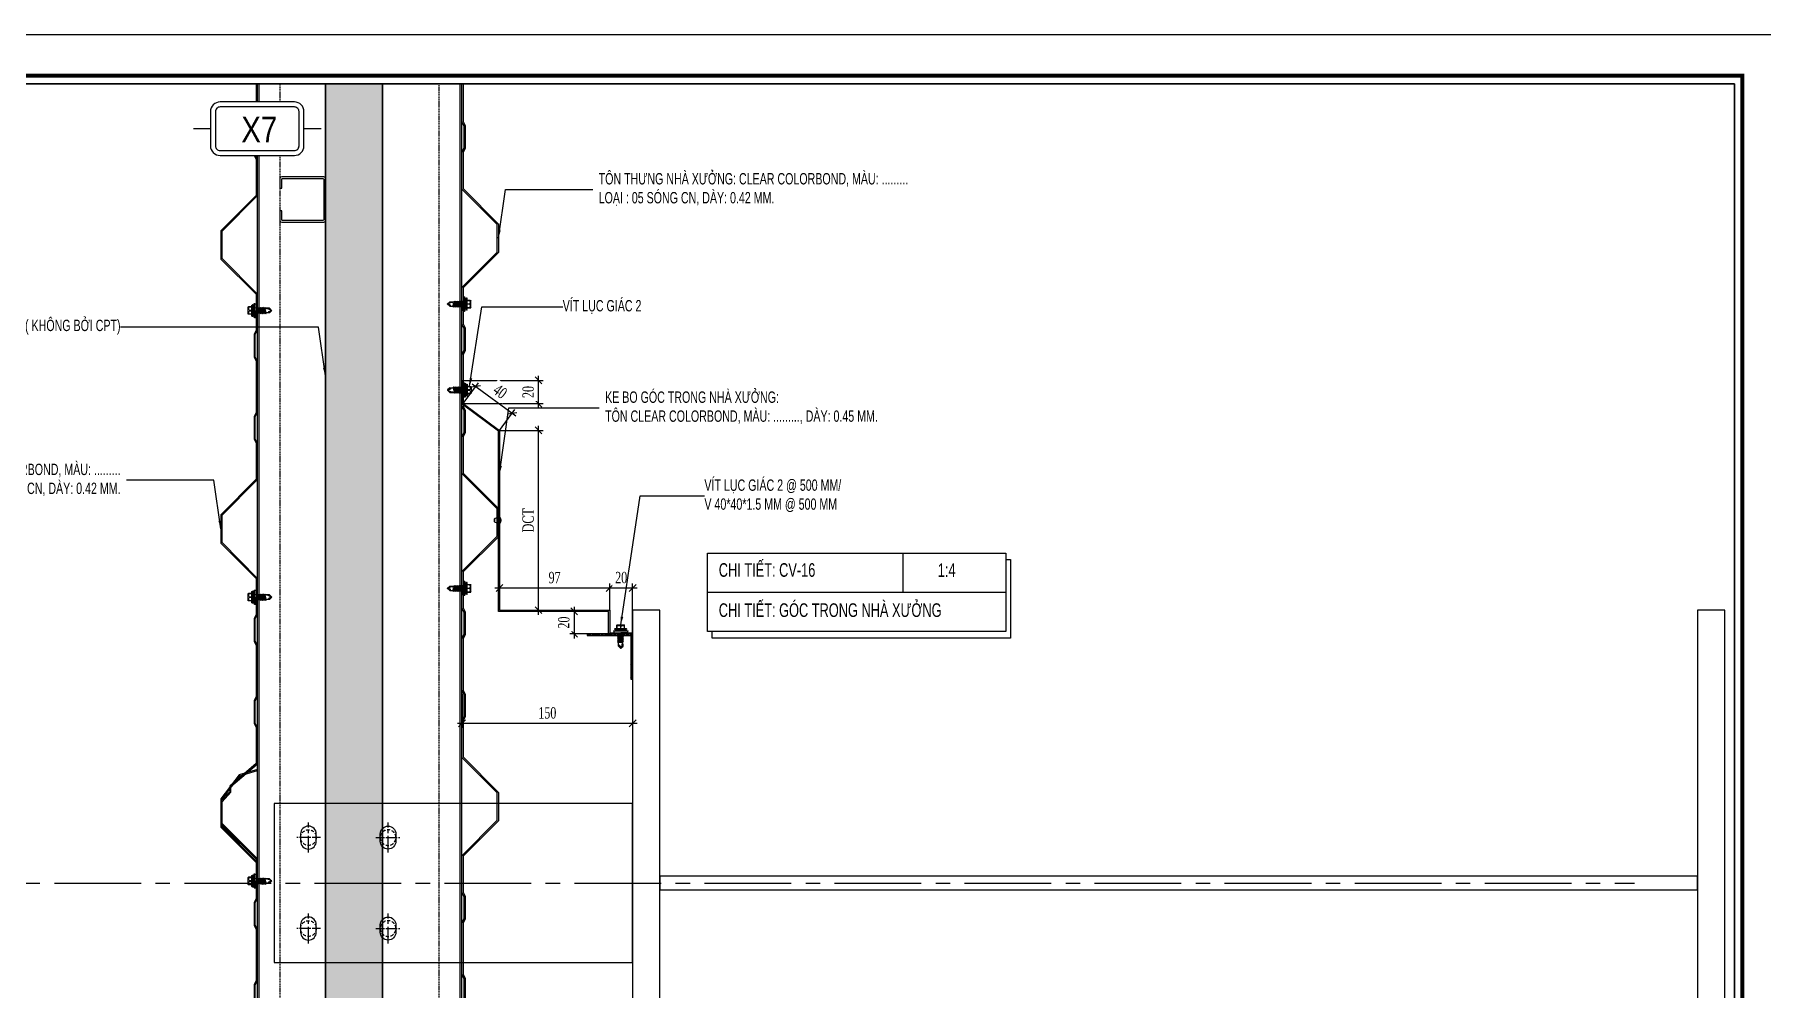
# Model space of a CAD drawing. Header units: inches. Extents: x 315041 to 662841, y -45540 to -35018.
# Drawn here: x 334569.6 to 334949.3, y -37957.8 to -37747.8 of the extents above; entities that cross this region are included whole.
import ezdxf
from ezdxf.enums import TextEntityAlignment as Align

# ---------------------------------------------------------------- set-up
doc = ezdxf.new("R2010")
doc.units = ezdxf.units.IN
doc.header["$MEASUREMENT"] = 0
doc.linetypes.add('CENTER2', pattern=[28.575, 19.05, -3.175, 3.175, -3.175])
doc.linetypes.add('HIDDEN', pattern=[0.375, 0.25, -0.125])
for name, color, linetype in [('2', 2, 'Continuous'), ('250', 250, 'Continuous'), ('251', 251, 'Continuous'), ('3', 3, 'Continuous'), ('6', 6, 'Continuous'), ('7', 7, 'Continuous'), ('8', 8, 'Continuous'), ('BAO KHUNG', 31, 'Continuous'), ('Co ban', 2, 'Continuous'), ('DIM', 8, 'Continuous'), ('flashing', 6, 'Continuous'), ('STRUCTURE', 1, 'Continuous')]:
    doc.layers.add(name, color=color, linetype=linetype)
doc.styles.add('hx2', font='VHARIALN.TTF')
doc.styles.add('ST1', font='times.ttf', dxfattribs={"width": 0.7})
doc.styles.add('ST1H', font='vnshxh.shx', dxfattribs={"width": 0.7})
doc.dimstyles.new('3', dxfattribs={"dimtxt": 3.5, "dimasz": 1.8, "dimexe": 1, "dimexo": 0, "dimgap": 1, "dimtad": 1, "dimdec": 0, "dimlfac": 3, "dimzin": 0, "dimdsep": 46, "dimtxsty": 'ST1H', "dimblk": 'OBLIQUE', "dimcen": 1, "dimdle": 1, "dimclrd": 8, "dimclre": 8, "dimclrt": 3, "dimadec": 0, "dimazin": 0, "dimtfac": 1, "dimtdec": 0, "dimtix": 1, "dimtofl": 0, "dimtmove": 1, "dimatfit": 3, "dimfxl": 0.18, "dimtolj": 1, "dimtzin": 0, "dimlwd": -1, "dimlwe": -1, "dimarcsym": 1})
doc.dimstyles.new('4', dxfattribs={"dimtxt": 2.5, "dimasz": 1.5, "dimexe": 1, "dimexo": 0, "dimgap": 1, "dimtad": 1, "dimdec": 0, "dimlfac": 4, "dimzin": 0, "dimdsep": 46, "dimtxsty": 'ST1', "dimblk": 'OBLIQUE', "dimcen": 1, "dimdle": 1, "dimclrd": 8, "dimclre": 8, "dimclrt": 3, "dimadec": 0, "dimazin": 0, "dimtfac": 1, "dimtdec": 0, "dimtix": 1, "dimtmove": 0, "dimatfit": 3, "dimfxl": 0.18, "dimtfill": 1, "dimtolj": 1, "dimtzin": 0, "dimlwd": -1, "dimlwe": -1, "dimarcsym": 1})

# ---------------------------------------------------------------- blocks, each defined once
blk = doc.blocks.new('A$C75D82031')
at = {"layer": '2', "color": 157, "linetype": 'Continuous'}
blk.add_lwpolyline([(0, 420), (594, 420), (594, 0), (0, 0)], close=True, dxfattribs=at)
at = {"layer": '7', "color": 147, "linetype": 'Continuous'}
blk.add_lwpolyline([(12.33, 57.61), (581.67, 57.61), (581.67, 409.19), (12.33, 409.19)], close=True, dxfattribs=at)
at = {"layer": 'BAO KHUNG', "color": 167, "linetype": 'Continuous', "const_width": 0.871}
blk.add_lwpolyline([(10.59, 9.07), (583.41, 9.07), (583.41, 410.93), (10.59, 410.93)], close=True, dxfattribs=at)
blk = doc.blocks.new('OVAl18-26')
at = {"layer": '250', "linetype": 'HIDDEN', "ltscale": 3}
blk.add_circle((0, 0), 1.78, dxfattribs=at)
at = {"layer": 'Co ban', "color": 71}
for p, q in [((0.82, 1.78), (-0.82, 1.78)), ((-0.82, -1.78), (0.82, -1.78))]:
    blk.add_line(p, q, dxfattribs=at)
for centre, start, end in [((-0.82, 0), 90, 270), ((0.82, 0), 270, 90)]:
    blk.add_arc(centre, 1.78, start, end, dxfattribs=at)
at = {"layer": 'DIM', "color": 5, "linetype": 'CENTER2', "ltscale": 0.2}
blk.add_line((-3.41, 0), (3.41, 0), dxfattribs=at)
at = {"layer": 'DIM', "color": 5, "linetype": 'CENTER2', "ltscale": 0.1}
blk.add_line((0, -2.74), (0, 2.74), dxfattribs=at)
blk.add_line((0, -2.74), (0, 2.74), dxfattribs=at)
blk = doc.blocks.new('Short_Self_drilling')
at = {"layer": 'STRUCTURE', "color": 1, "linetype": 'Continuous'}
for p, q in [((6.4, 1.7), (-6.4, 1.7)), ((5.1, 3.8), (-5.1, 3.8)), ((-2.6, 2.9), (-5.1, 2.9)), ((-3.4, 3.8), (-3.4, 6.8)), ((3, 7.2), (-3, 7.2)), ((2.6, 2.9), (-2.6, 2.9)), ((-2.1, 2.8), (-2.1, 2.9)), ((6.3, 0), (0, 0)), ((2.2, 2.8), (2.2, 2.9)), ((2.2, -0.5), (2.2, 0)), ((5.1, 2.9), (2.6, 2.9)), ((3.4, 3.8), (3.4, 6.8)), ((3, -1.2), (-2.7, -0.2)), ((3, -2.7), (-2.7, -1.8)), ((3, -4.2), (-2.7, -3.3)), ((3, -5.8), (-2.7, -4.8)), ((3, -7.3), (-2.7, -6.3)), ((-1.9, -8), (-2.7, -7.9)), ((-2.1, -1.4), (-2.1, -0.9)), ((-2.1, -2.9), (-2.1, -2.4)), ((-2.1, -4.4), (-2.1, -3.9)), ((-2.1, -6), (-2.1, -5.4)), ((-2.1, -7.5), (-2.1, -7)), ((-2.1, -12.3), (-2.1, -8.5)), ((3, -8.8), (-1.1, -8.1)), ((2.1, -12.3), (2.1, -9.1)), ((2.2, -2), (2.2, -1.5)), ((2.2, -3.6), (2.2, -3)), ((2.2, -5.1), (2.2, -4.6)), ((2.2, -6.6), (2.2, -6.1)), ((2.2, -8.1), (2.2, -7.6))]:
    blk.add_line(p, q, dxfattribs=at)
blk.add_lwpolyline([(6.4, 1.3), (6.4, 1.7), (2.1, 2.8), (-2.1, 2.8), (-6.4, 1.7), (-6.4, 1.3)], close=True, dxfattribs=at)
for points in [[(-6.4, 1.3, -0.088869), (-6.3, 0), (0, 0)], [(-0.1, 3.8), (-0.3, 6.2, 0.338878), (-3.1, 6.2), (-3.3, 3.8)], [(3.3, 3.8), (3.1, 6.2, 0.338878), (0.3, 6.2), (0.1, 3.8)], [(2.1, -12.3), (0.2, -14.2, -0.333596), (-0.2, -14.2), (-2.1, -12.3)], [(-0.1, -14), (-1, -12.2, -0.148657), (-1.4, -11.2), (-2, -7.7, -0.815006), (-1.2, -7.8, 0.150833), (-0.8, -8.7)], [(2.1, -12.3), (1.7, -11.7, 0.52242), (0.9, -11.7), (-0.2, -14.2)]]:
    blk.add_lwpolyline(points, format="xyb", dxfattribs=at)
for points in [[(3, -1.2), (2.2, -1.5), (-2.1, -0.8), (-2.7, -0.2), (-2.4, 0)], [(3, -2.7), (2.2, -3), (-2.1, -2.4), (-2.7, -1.8), (-2.1, -1.4), (2.2, -2), (3, -2.7)], [(3, -4.2), (2.2, -4.6), (-2.1, -3.9), (-2.7, -3.3), (-2.1, -2.9), (2.2, -3.6), (3, -4.2)], [(3, -5.8), (2.2, -6.1), (-2.1, -5.4), (-2.7, -4.8), (-2.1, -4.4), (2.2, -5.1), (3, -5.8)], [(3, -7.3), (2.2, -7.6), (-2.1, -7), (-2.7, -6.3), (-2.1, -6), (2.2, -6.6), (3, -7.3)], [(-1.8, -8.5), (-2.1, -8.5), (-2.7, -7.9), (-2.1, -7.5), (-1.8, -7.5)], [(-1.3, -7.6), (2.2, -8.1), (3, -8.8)], [(-1.2, 0), (2.2, -0.5), (3, -1.2)], [(3, -8.8), (2.2, -9.1), (-0.8, -8.7)]]:
    blk.add_lwpolyline(points, dxfattribs=at)
for centre, radius, start, end in [((-5, 3.3), 0.455, 109.7949, 250.2674), ((-3, 6.8), 0.429, 90.0311, 180.0311), ((3, 6.8), 0.429, 0.0311, 90.0311), ((5.1, 3.3), 0.435, 279.7276, 80.3347), ((10, 0.2), 3.74, 162.2963, 182.6103)]:
    blk.add_arc(centre, radius, start, end, dxfattribs=at)
blk = doc.blocks.new('RIVET')
at = {"color": 8}
for p, q in [((-3.9, 1.1), (-4.2, 0)), ((-4.2, 0), (-3.9, -1.1)), ((-3.9, -1.1), (-3.9, 1.1)), ((-3.5, -1.3), (-3.5, 1.3)), ((-1, -1.2), (-1, 1.3)), ((-1, 1.3), (-0.1, 1.3)), ((0, 1.3), (0, 2.4)), ((0, -1.3), (0, 1.3)), ((0.1, 2.5), (0.1, 2.5)), ((0.1, 2.5), (0.7, 1.4)), ((0.1, -2.5), (0.1, 2.5)), ((0.7, 1.1), (0.7, -1.1)), ((0.9, 0.7), (0.7, 0.7)), ((0.9, -0.7), (0.9, 0.7)), ((-0.1, -1.2), (-1, -1.2)), ((0, -2.4), (0, -1.3)), ((0.7, -1.4), (0.1, -2.5)), ((0.1, -2.5), (0.1, -2.5)), ((0.9, -0.7), (0.7, -0.7))]:
    blk.add_line(p, q, dxfattribs=at)
for centre, radius, start, end in [((-3.4, 0.7), 0.634, 101.5667, 142.2309), ((-2.5, -0.1), 1.78, 64.6352, 125.2369), ((-0.9, 3), 1.71, 240.4783, 268.3625), ((-0.1, 1.3), 0.0625, 270, 0), ((0.1, 2.4), 0.0625, 90, 180), ((0.1, 2.4), 0.0625, 26.5651, 90), ((0.1, 1.1), 0.625, 0, 26.5651), ((5.4, 0.6), 4.45, 179.0778, 187.9518), ((5.8, -0.6), 4.85, 172.415, 180.5555), ((-3.4, -0.7), 0.634, 217.7691, 258.4333), ((-2.5, 0.1), 1.78, 234.7631, 295.3648), ((-0.9, -3), 1.71, 91.6375, 119.5217), ((-0.1, -1.3), 0.0625, 0, 90), ((0.1, -2.4), 0.0625, 180, 270), ((0.1, -2.4), 0.0625, 270, 333.4349), ((0.1, -1.1), 0.625, 333.4349, 0)]:
    blk.add_arc(centre, radius, start, end, dxfattribs=at)
blk = doc.blocks.new('TENTRUC')
at = {"layer": '7'}
for p, q in [((0, 8.27), (0, 10.26)), ((-7.48, 5.13), (-5.48, 5.13)), ((5.48, 5.13), (7.48, 5.13)), ((0, 0), (0, 2))]:
    blk.add_line(p, q, dxfattribs=at)
blk.add_lwpolyline([(-4.36, 8.27), (4.36, 8.27, -0.414214), (5.48, 7.14), (5.48, 3.12, -0.414214), (4.36, 2), (-4.36, 2, -0.414214), (-5.48, 3.12), (-5.48, 7.14, -0.414214)], format="xyb", close=True, dxfattribs=at)
at = {"layer": '8', "ltscale": 15}
blk.add_lwpolyline([(-4.36, 7.68), (4.36, 7.68, -0.414214), (4.9, 7.14), (4.9, 3.12, -0.414214), (4.36, 2.58), (-4.36, 2.58, -0.414214), (-4.9, 3.12), (-4.9, 7.14, -0.414214)], format="xyb", close=True, dxfattribs=at)
at = {"layer": '3', "style": 'hx2'}
blk.add_attdef('TR', text='', height=2.9, dxfattribs=at).set_placement((-0.16, 3.83), align=Align.CENTER)
blk = doc.blocks.new('_Oblique')
at = {"color": 0, "linetype": 'ByBlock', "lineweight": -2}
blk.add_line((-0.5, -0.5), (0.5, 0.5), dxfattribs=at)
blk = doc.blocks.new('*D919')
at = {"color": 8, "linetype": 'Continuous', "transparency": 16777216}
for p, q in [((334663.49, -37892.8), (334663.49, -37900.28)), ((334700.99, -37892.8), (334700.99, -37900.28)), ((334662.49, -37899.28), (334701.99, -37899.28))]:
    blk.add_line(p, q, dxfattribs=at)
at = {"layer": 'Defpoints', "color": 0, "transparency": 16777216}
for p in [(334663.49, -37892.8), (334700.99, -37892.8), (334700.99, -37899.28)]:
    blk.add_point(p, dxfattribs=at)
at = {"color": 8, "transparency": 16777216, "xscale": 1.5, "yscale": 1.5, "zscale": 1.5, "rotation": 180}
blk.add_blockref('_Oblique', (334663.49, -37899.28), dxfattribs=at)
at = {"color": 8, "transparency": 16777216, "xscale": 1.5, "yscale": 1.5, "zscale": 1.5}
blk.add_blockref('_Oblique', (334700.99, -37899.28), dxfattribs=at)
at = {"color": 3, "transparency": 16777216, "insert": (334682.24, -37897.01), "char_height": 2.5, "attachment_point": 5, "style": 'ST1', "bg_fill": 3, "box_fill_scale": 1.25, "bg_fill_color": 256, "bg_fill_true_color": 13158600, "bg_fill_transparency": 11365892}
blk.add_mtext('\\A1;150', dxfattribs=at)
blk = doc.blocks.new('*D920')
at = {"color": 8, "linetype": 'Continuous', "transparency": 16777216}
for p, q in [((334670.72, -37869.52), (334696.95, -37869.52)), ((334671.72, -37874.42), (334671.72, -37868.52)), ((334695.95, -37874.42), (334695.95, -37868.52))]:
    blk.add_line(p, q, dxfattribs=at)
at = {"layer": 'Defpoints', "color": 0, "transparency": 16777216}
for p in [(334695.95, -37869.52), (334671.72, -37874.42), (334695.95, -37874.42)]:
    blk.add_point(p, dxfattribs=at)
at = {"color": 8, "transparency": 16777216, "xscale": 1.5, "yscale": 1.5, "zscale": 1.5, "rotation": 180}
blk.add_blockref('_Oblique', (334671.72, -37869.52), dxfattribs=at)
at = {"color": 8, "transparency": 16777216, "xscale": 1.5, "yscale": 1.5, "zscale": 1.5}
blk.add_blockref('_Oblique', (334695.95, -37869.52), dxfattribs=at)
at = {"color": 3, "transparency": 16777216, "insert": (334683.84, -37867.25), "char_height": 2.5, "attachment_point": 5, "style": 'ST1', "bg_fill": 3, "box_fill_scale": 1.25, "bg_fill_color": 256, "bg_fill_true_color": 13158600, "bg_fill_transparency": 9311468}
blk.add_mtext('\\A1;97', dxfattribs=at)
blk = doc.blocks.new('*D921')
at = {"color": 8, "linetype": 'Continuous', "transparency": 16777216}
for p, q in [((334694.95, -37869.52), (334701.99, -37869.52)), ((334695.95, -37874.42), (334695.95, -37868.52)), ((334700.99, -37879.36), (334700.99, -37868.52))]:
    blk.add_line(p, q, dxfattribs=at)
at = {"layer": 'Defpoints', "color": 0, "transparency": 16777216}
for p in [(334695.95, -37874.42), (334700.99, -37879.36)]:
    blk.add_point(p, dxfattribs=at)
at = {"color": 8, "transparency": 16777216, "xscale": 1.5, "yscale": 1.5, "zscale": 1.5, "rotation": 180}
blk.add_blockref('_Oblique', (334695.95, -37869.52), dxfattribs=at)
at = {"color": 8, "transparency": 16777216, "xscale": 1.5, "yscale": 1.5, "zscale": 1.5}
blk.add_blockref('_Oblique', (334700.99, -37869.52), dxfattribs=at)
at = {"color": 3, "transparency": 16777216, "insert": (334698.47, -37867.25), "char_height": 2.5, "attachment_point": 5, "style": 'ST1', "bg_fill": 3, "box_fill_scale": 1.25, "bg_fill_color": 256, "bg_fill_true_color": 13158600, "bg_fill_transparency": 11365900}
blk.add_mtext('\\A1;20', dxfattribs=at)
at = {"layer": 'Defpoints', "color": 0, "transparency": 16777216}
blk.add_point((334700.99, -37869.52), dxfattribs=at)
blk = doc.blocks.new('*D922')
at = {"color": 8, "linetype": 'Continuous', "transparency": 16777216}
for p, q in [((334695.7, -37874.67), (334687.15, -37874.67)), ((334688.15, -37873.67), (334688.15, -37880.61)), ((334695.7, -37879.61), (334687.15, -37879.61))]:
    blk.add_line(p, q, dxfattribs=at)
at = {"layer": 'Defpoints', "color": 0, "transparency": 16777216}
for p in [(334695.7, -37874.67), (334695.7, -37879.61)]:
    blk.add_point(p, dxfattribs=at)
at = {"color": 8, "transparency": 16777216, "xscale": 1.5, "yscale": 1.5, "zscale": 1.5}
for p, rotation in [((334688.15, -37874.67), 90), ((334688.15, -37879.61), 270)]:
    blk.add_blockref('_Oblique', p, dxfattribs=dict(at, rotation=rotation))
at = {"color": 3, "transparency": 16777216, "insert": (334685.87, -37877.14), "char_height": 2.5, "attachment_point": 5, "rotation": 90, "style": 'ST1', "bg_fill": 3, "box_fill_scale": 1.25, "bg_fill_color": 256, "bg_fill_true_color": 13158600, "bg_fill_transparency": 1019152}
blk.add_mtext('\\A1;20', dxfattribs=at)
at = {"layer": 'Defpoints', "color": 0, "transparency": 16777216}
blk.add_point((334688.15, -37879.61), dxfattribs=at)
blk = doc.blocks.new('*D923')
at = {"color": 8, "linetype": 'Continuous', "transparency": 16777216}
for p, q in [((334671.72, -37834.87), (334681.31, -37834.87)), ((334680.31, -37875.42), (334680.31, -37833.87)), ((334671.72, -37874.42), (334681.31, -37874.42))]:
    blk.add_line(p, q, dxfattribs=at)
at = {"layer": 'Defpoints', "color": 0, "transparency": 16777216}
for p in [(334671.72, -37834.87), (334680.31, -37834.87), (334671.72, -37874.42)]:
    blk.add_point(p, dxfattribs=at)
at = {"color": 8, "transparency": 16777216, "xscale": 1.5, "yscale": 1.5, "zscale": 1.5}
for p, rotation in [((334680.31, -37834.87), 90), ((334680.31, -37874.42), 270)]:
    blk.add_blockref('_Oblique', p, dxfattribs=dict(at, rotation=rotation))
at = {"color": 3, "transparency": 16777216, "insert": (334678.03, -37854.65), "char_height": 2.5, "attachment_point": 5, "rotation": 90, "style": 'ST1', "bg_fill": 3, "box_fill_scale": 1.25, "bg_fill_color": 256, "bg_fill_true_color": 13158600, "bg_fill_transparency": 11365900}
blk.add_mtext('\\A1;DCT', dxfattribs=at)
blk = doc.blocks.new('*D924')
at = {"color": 8, "linetype": 'Continuous', "transparency": 16777216}
for p, q in [((334663.75, -37823.88), (334681.31, -37823.88)), ((334680.31, -37829.99), (334680.31, -37822.88)), ((334663.75, -37828.99), (334681.31, -37828.99))]:
    blk.add_line(p, q, dxfattribs=at)
at = {"layer": 'Defpoints', "color": 0, "transparency": 16777216}
for p in [(334663.75, -37823.88), (334663.75, -37828.99)]:
    blk.add_point(p, dxfattribs=at)
at = {"color": 8, "transparency": 16777216, "xscale": 1.5, "yscale": 1.5, "zscale": 1.5}
for p, rotation in [((334680.31, -37823.88), 90), ((334680.31, -37828.99), 270)]:
    blk.add_blockref('_Oblique', p, dxfattribs=dict(at, rotation=rotation))
at = {"color": 3, "transparency": 16777216, "insert": (334678.04, -37826.43), "char_height": 2.5, "attachment_point": 5, "rotation": 90, "style": 'ST1', "bg_fill": 3, "box_fill_scale": 1.25, "bg_fill_color": 256, "bg_fill_true_color": 13158600, "bg_fill_transparency": 9314064}
blk.add_mtext('\\A1;20', dxfattribs=at)
at = {"layer": 'Defpoints', "color": 0, "transparency": 16777216}
blk.add_point((334680.31, -37823.88), dxfattribs=at)
blk = doc.blocks.new('*D925')
at = {"color": 8, "linetype": 'Continuous', "transparency": 16777216}
for p, q in [((334663.75, -37828.99), (334667.13, -37824.39)), ((334665.74, -37824.6), (334675.32, -37831.67)), ((334671.72, -37834.87), (334675.11, -37830.28))]:
    blk.add_line(p, q, dxfattribs=at)
at = {"layer": 'Defpoints', "color": 0, "transparency": 16777216}
for p in [(334663.75, -37828.99), (334674.52, -37831.08), (334671.72, -37834.87)]:
    blk.add_point(p, dxfattribs=at)
at = {"color": 8, "transparency": 16777216, "xscale": 1.5, "yscale": 1.5, "zscale": 1.5}
for p, rotation in [((334666.54, -37825.2), 143.5960542279331), ((334674.52, -37831.08), 323.5960542279332)]:
    blk.add_blockref('_Oblique', p, dxfattribs=dict(at, rotation=rotation))
at = {"color": 3, "transparency": 16777216, "insert": (334671.88, -37826.31), "char_height": 2.5, "attachment_point": 5, "rotation": 323.5961, "style": 'ST1', "bg_fill": 3, "box_fill_scale": 1.25, "bg_fill_color": 256, "bg_fill_true_color": 13158600, "bg_fill_transparency": 1019152}
blk.add_mtext('\\A1;40', dxfattribs=at)

msp = doc.modelspace()

# ---------------------------------------------------------------- hatches: boundary and pattern name
h = msp.add_hatch()
h.set_pattern_fill('HOUND', color=8, scale=11.25, angle=90, style=0)
h.paths.add_polyline_path([(334633.4866, -37758.6314), (334645.9866, -37758.6314), (334645.9866, -38110.2113), (334633.4866, -38110.2113)])
at = {"true_color": 0xfa051e}
h = msp.add_hatch(dxfattribs=at)
h.set_pattern_fill('ANSI31', color=1, scale=2.25, angle=90, style=0)
h.set_pattern_definition([(225, (308826.94611, 209720.41297), (-0.1988737822, 0.1988737822), [])])
h.paths.add_polyline_path([(334700.9925, -37889.6092), (334700.9925, -37879.6092), (334690.9925, -37879.6092), (334690.9925, -37879.9842), (334700.6175, -37879.9842), (334700.6175, -37889.6092)])

# ---------------------------------------------------------------- linework, layer by layer
at = {"color": 8, "linetype": 'CENTER2'}
for p, q in [((334618.4866, -37778.1497), (334618.4866, -37930.7344)), ((334545.3406, -37934.4213), (334921.1395, -37934.4213))]:
    msp.add_line(p, q, dxfattribs=at)
at = {"color": 9}
msp.add_line((334760.394, -37861.8828), (334760.394, -37870.5074), dxfattribs=at)
at = {"color": 8}
for points in [[(334373.7734, -37758.6314), (334943.1113, -37758.6314), (334943.1113, -38110.2113), (334373.7734, -38110.2113)], [(334633.4866, -37758.6314), (334645.9866, -37758.6314), (334645.9866, -38110.2113), (334633.4866, -38110.2113)]]:
    msp.add_lwpolyline(points, close=True, dxfattribs=at)
at = {"color": 3, "ltscale": 15}
for points in [[(334618.2366, -37758.6314), (334618.2366, -37762.6492)], [(334618.4866, -37762.6492), (334618.4866, -37758.6314)], [(334663.9359, -37960.3311), (334663.9359, -37955.4561), (334663.4866, -37954.5501), (334663.4866, -37943.1575), (334663.9359, -37942.2515), (334663.9359, -37937.3765), (334663.4866, -37936.4706), (334663.4866, -37928.4078), (334671.2244, -37920.6189), (334671.2244, -37914.5751), (334663.4866, -37906.7863), (334663.4866, -37898.7235), (334663.9359, -37897.8175), (334663.9359, -37892.9425), (334663.4866, -37892.0365), (334663.4866, -37880.6439), (334663.9359, -37879.7379), (334663.9359, -37874.8629), (334663.4866, -37873.957), (334663.4866, -37865.8936), (334671.2244, -37858.1633), (334671.2244, -37852.1205), (334663.4866, -37844.3902), (334663.4866, -37836.2627), (334663.9359, -37835.3568), (334663.9359, -37830.4818), (334663.4866, -37829.5758), (334663.4866, -37818.1832), (334663.9359, -37817.2772), (334663.9359, -37812.4022), (334663.4866, -37811.4963), (334663.4866, -37803.4335), (334671.2244, -37795.6446), (334671.2244, -37789.6008), (334663.4866, -37781.812), (334663.4866, -37773.6851), (334663.9359, -37772.7791), (334663.9359, -37767.9041), (334663.4866, -37766.9982), (334663.4866, -37758.6314)], [(334663.7366, -37758.6314), (334663.7366, -37766.9396), (334664.1859, -37767.8456), (334664.1859, -37772.8377), (334663.7366, -37773.7437), (334663.7366, -37781.7089), (334671.4744, -37789.4977), (334671.4744, -37795.7477), (334663.7366, -37803.5365), (334663.7366, -37811.4377), (334664.1859, -37812.3437), (334664.1859, -37817.3358), (334663.7366, -37818.2418), (334663.7366, -37829.5172), (334664.1859, -37830.4232), (334664.1859, -37835.4154), (334663.7366, -37836.3213), (334663.7366, -37844.2865), (334671.4744, -37852.0169), (334671.4744, -37858.2669), (334663.7366, -37865.9973), (334663.7366, -37873.8984), (334664.1859, -37874.8044), (334664.1859, -37879.7965), (334663.7366, -37880.7025), (334663.7366, -37891.978), (334664.1859, -37892.8839), (334664.1859, -37897.8761), (334663.7366, -37898.782), (334663.7366, -37906.6832), (334671.4744, -37914.472), (334671.4744, -37920.722), (334663.7366, -37928.5108), (334663.7366, -37936.412), (334664.1859, -37937.318), (334664.1859, -37942.3101), (334663.7366, -37943.2161), (334663.7366, -37954.4916), (334664.1859, -37955.3975), (334664.1859, -37960.3897)], [(334617.8122, -37774.4035), (334618.2366, -37775.2594), (334618.2366, -37783.2246), (334610.4988, -37790.955), (334610.4988, -37797.205), (334618.2366, -37804.9353), (334618.2366, -37812.8365), (334617.7873, -37813.7425), (334617.7873, -37818.7346), (334618.2366, -37819.6406), (334618.2366, -37830.9161), (334617.7873, -37831.822), (334617.7873, -37836.8142), (334618.2366, -37837.7201), (334618.2366, -37845.6213), (334610.4988, -37853.4101), (334610.4988, -37859.6601), (334618.2366, -37867.4489), (334618.2366, -37875.3501), (334617.7873, -37876.2561), (334617.7873, -37881.2482), (334618.2366, -37882.1542), (334618.2366, -37893.4296), (334617.7873, -37894.3356), (334617.7873, -37899.3278), (334618.2366, -37900.2337), (334618.2366, -37908.1349), (334612.4648, -37913.0782), (334612.4648, -37914.3262), (334610.4988, -37916.435), (334610.4988, -37921.4272), (334618.2227, -37929.1385), (334618.2227, -37932.1064), (334618.4866, -37932.1064), (334618.4866, -37929.0548), (334610.7488, -37921.3287), (334610.7488, -37916.5335), (334612.7148, -37914.4247), (334612.7148, -37913.1932), (334618.4866, -37908.2499), (334618.4866, -37900.1751), (334618.0373, -37899.2692), (334618.0373, -37894.3942), (334618.4866, -37893.4882), (334618.4866, -37882.0956), (334618.0373, -37881.1896), (334618.0373, -37876.3146), (334618.4866, -37875.4087), (334618.4866, -37867.3459), (334610.7488, -37859.557), (334610.7488, -37853.5132), (334618.4866, -37845.7243), (334618.4866, -37837.6616), (334618.0373, -37836.7556), (334618.0373, -37831.8806), (334618.4866, -37830.9746), (334618.4866, -37819.582), (334618.0373, -37818.676), (334618.0373, -37813.801), (334618.4866, -37812.8951), (334618.4866, -37804.8317), (334610.7488, -37797.1014), (334610.7488, -37791.0586), (334618.4866, -37783.3283), (334618.4866, -37775.2008), (334618.0912, -37774.4035)], [(334618.0373, -37961.7172), (334618.0373, -37956.8422), (334618.4866, -37955.9362), (334618.4866, -37944.5436), (334618.0373, -37943.6376), (334618.0373, -37938.7626), (334618.4866, -37937.8567), (334618.4866, -37929.7933), (334610.7488, -37922.063), (334610.7488, -37916.001), (334614.6612, -37910.8664), (334618.5342, -37909.6862), (334618.5342, -37909.4362), (334614.5374, -37910.6164), (334610.4988, -37915.9166), (334610.4988, -37922.1666), (334618.2366, -37929.8969), (334618.2366, -37937.7981), (334617.7873, -37938.7041), (334617.7873, -37943.6962), (334618.2366, -37944.6022), (334618.2366, -37955.8777), (334617.7873, -37956.7836), (334617.7873, -37961.7758)]]:
    msp.add_lwpolyline(points, dxfattribs=at)
at = {"color": 94}
for points in [[(334618.4866, -37758.6314), (334618.4866, -37762.6492)], [(334618.8616, -37758.6314), (334618.8616, -37762.6492)], [(334663.1116, -38110.2113), (334663.1116, -37758.6314)], [(334663.4866, -38110.2113), (334663.4866, -37758.6314)], [(334618.4866, -37774.4035), (334618.4866, -38110.2113)], [(334618.8616, -37774.4035), (334618.8616, -38110.2113)]]:
    msp.add_lwpolyline(points, dxfattribs=at)
at = {"color": 94, "linetype": 'HIDDEN'}
for points in [[(334623.4866, -37758.6314), (334623.4866, -37762.6492)], [(334658.4866, -38110.2113), (334658.4866, -37758.6314)], [(334623.4866, -37774.4035), (334623.4866, -38110.2113)]]:
    msp.add_lwpolyline(points, dxfattribs=at)
at = {"color": 8}
for points in [[(334633.4866, -37758.6314), (334633.4866, -38110.2113)], [(334645.9866, -38110.2113), (334645.9866, -37758.6314)]]:
    msp.add_lwpolyline(points, dxfattribs=at)
at = {"color": 1, "true_color": 0xfa051e}
msp.add_lwpolyline([(334623.8616, -37781.5985), (334623.8616, -37779.661, -0.41421356), (334624.0491, -37779.4735), (334632.9241, -37779.4735, -0.41421356), (334633.1116, -37779.661), (334633.1116, -37788.536, -0.41421356), (334632.9241, -37788.7235), (334624.0491, -37788.7235, -0.41421356), (334623.8616, -37788.536), (334623.8616, -37786.5985), (334623.4866, -37786.5985), (334623.4866, -37788.7235, 0.41421356), (334623.8616, -37789.0985), (334633.1116, -37789.0985, 0.41421356), (334633.4866, -37788.7235), (334633.4866, -37779.4735, 0.41421356), (334633.1116, -37779.0985), (334623.8616, -37779.0985, 0.41421356), (334623.4866, -37779.4735), (334623.4866, -37781.5985)], format="xyb", close=True, dxfattribs=at)
msp.add_lwpolyline([(334700.9925, -37889.6092), (334700.9925, -37879.6092), (334690.9925, -37879.6092), (334690.9925, -37879.9842), (334700.6175, -37879.9842), (334700.6175, -37889.6092)], close=True, dxfattribs=at)
at = {"layer": '2'}
for points in [[(334706.9925, -37994.4213), (334706.9925, -37874.4213), (334700.9925, -37874.4213), (334700.9925, -37994.4213)], [(334940.9925, -37994.4213), (334940.9925, -37874.4213), (334934.9925, -37874.4213), (334934.9925, -37994.4213)], [(334934.9925, -37935.9213), (334934.9925, -37932.9213), (334706.9925, -37932.9213), (334706.9925, -37935.9213)]]:
    msp.add_lwpolyline(points, close=True, dxfattribs=at)
at = {"layer": '6', "color": 9}
msp.add_lwpolyline([(334700.9925, -37951.9213), (334700.9925, -37916.9213), (334622.2425, -37916.9213), (334622.2425, -37951.9213)], close=True, dxfattribs=at)
at = {"layer": '8', "ltscale": 1e-09}
for points in [[(334618.4925, -37758.6314), (334618.4925, -37762.6492)], [(334618.4925, -37774.4035), (334618.4925, -38110.2113)]]:
    msp.add_lwpolyline(points, dxfattribs=at)
at = {"layer": 'flashing', "color": 6}
msp.add_lwpolyline([(334695.7009, -37874.6713), (334671.4744, -37874.6713), (334671.4744, -37835.0156), (334663.4955, -37829.1321), (334663.4954, -37823.8797), (334663.7454, -37823.8797), (334663.7456, -37828.987), (334671.7244, -37834.8705), (334671.7244, -37874.4213), (334695.9509, -37874.4213), (334695.9509, -37879.3592), (334700.9925, -37879.3592), (334700.9925, -37879.3592), (334700.9925, -37879.3592), (334700.9925, -37879.6092), (334700.7425, -37879.6092), (334700.7425, -37879.6092), (334695.7009, -37879.6092)], close=True, dxfattribs=at)

# ---------------------------------------------------------------- block references
at = {"color": 1}
msp.add_blockref('A$C75D82031', (334361.4423, -38167.8214), dxfattribs=at)
at = {"color": 1, "yscale": 0.2399999998742715, "zscale": 0.2399999999999999}
for p, xscale, rotation in [((334618.2366, -37808.5283), -0.240000000018588, 90.0311275548046), ((334663.7366, -37807.0895), 0.240000000018588, 269.9688724451954), ((334663.7455, -37826.0054), -0.240000000018588, 270.0311275548046), ((334663.7366, -37869.6087), 0.240000000018588, 269.9688724451954), ((334618.2366, -37871.5468), -0.240000000018588, 90.0311275548046), ((334698.3651, -37879.3592), -0.240000000018588, 0.03112755480460194), ((334618.2366, -37933.9643), -0.240000000018588, 90.0311275548046)]:
    msp.add_blockref('Short_Self_drilling', p, dxfattribs=dict(at, xscale=xscale, rotation=rotation))
at = {"layer": '251', "color": 9, "yscale": 0.9722222221753327}
for p, xscale, zscale, rotation in [((334629.7425, -37924.4213), 0.9722222222189885, 0.9722222221905668, 90), ((334647.2425, -37924.4213), -0.9722222222189885, 0.9722222221898846, 270), ((334629.7425, -37944.4213), 0.9722222222189885, 0.9722222221905668, 90), ((334647.2425, -37944.4213), -0.9722222222189885, 0.9722222221898846, 270)]:
    msp.add_blockref('OVAl18-26', p, dxfattribs=dict(at, xscale=xscale, zscale=zscale, rotation=rotation))
at = {"layer": '3'}
ref = msp.add_blockref('TENTRUC', (334618.4866, -37778.1497), dxfattribs=dict(at, xscale=-1.875, yscale=1.875, zscale=1.875))
ref.add_attrib('TR', 'X7', dxfattribs={"layer": '0', "height": 5.625, "style": 'hx2'}).set_placement((334618.9344, -37771.5065), align=Align.CENTER)
at = {"layer": 'flashing', "color": 0, "ltscale": 500, "xscale": 0.28125, "yscale": 0.28125, "zscale": 0.28125}
msp.add_blockref('RIVET', (334671.7244, -37854.6465), dxfattribs=at)

# ---------------------------------------------------------------- leaders
at = {"color": 9}
for points in [[(334671.4744, -37792.6227), (334673.0223, -37781.8954), (334693.5217, -37781.8954)], [(334610.4988, -37856.5351), (334608.951, -37845.8078), (334588.4515, -37845.8078)]]:
    msp.add_leader(points, dimstyle='3', override={"dimgap": 1, "dimtad": 0}, dxfattribs=at)

# ---------------------------------------------------------------- next in the draw order: texts
at = {"layer": '3', "char_height": 2.5, "style": 'ST1H', "bg_fill": 2}
for s, insert, attachment_point in [('\\A1;t«n TH¦NG nhµ x\xadëng: CLEAR COLORBOND, mµu: .........\\PLo¹i : 05 SãNG CN, dµy: 0.42 mm.', (334693.5217, -37781.8954), 4), ('\\A1;VÝT LôC GI¸C 2 ', (334685.6257, -37807.7342), 4), ("\\A1;líP TH¹CH CAO CHèNG CH¸Y 45'( KH¤NG BëI cpt)", (334588.4515, -37812.1612), 6), ('\\A1;t«n TH¦NG nhµ x\xadëng: CLEAR COLORBOND, mµu: .........\\PLo¹i : 05 SãNG CN, dµy: 0.42 mm.', (334588.4515, -37845.8078), 6), ('\\A1;VÝT LôC GI¸C 2 @ 500 MM/\\PV 40*40*1.5 MM @ 500 MM', (334716.7615, -37849.2472), 4)]:
    msp.add_mtext(s, dxfattribs=dict(at, insert=insert, attachment_point=attachment_point))

# ---------------------------------------------------------------- next in the draw order: dimensions: what is measured, and where the dimension line sits
at = {"color": 1, "true_color": 0xfb040c}
dim = msp.add_linear_dim(base=(334680.3081, -37823.8797), p1=(334663.7456, -37828.987), p2=(334663.7454, -37823.8797), angle=90, dimstyle='4', override={"dimtmove": 1}, dxfattribs=at)
dim.commit()
dim.dimension.update_dxf_attribs({"geometry": '*D924', "text_midpoint": (334678.0364, -37826.4333)})
for base, p1, p2, picture, middle in [((334695.9509, -37869.5249), (334671.7244, -37874.4213), (334695.9509, -37874.4213), '*D920', (334683.8377, -37867.2497)), ((334700.9925, -37899.2835), (334663.4866, -37892.8008), (334700.9925, -37892.8008), '*D919', (334682.2396, -37897.0119))]:
    dim = msp.add_linear_dim(base=base, p1=p1, p2=p2, dimstyle='4', dxfattribs=at)
    dim.commit()
    dim.dimension.update_dxf_attribs({"geometry": picture, "text_midpoint": middle})

# ---------------------------------------------------------------- next in the draw order: dimensions: what is measured, and where the dimension line sits
dim = msp.add_linear_dim(base=(334680.3081, -37834.8705), p1=(334671.7244, -37874.4213), p2=(334671.7244, -37834.8705), angle=90, text='DCT', dimstyle='4', dxfattribs=at)
dim.commit()
dim.dimension.update_dxf_attribs({"geometry": '*D923', "text_midpoint": (334678.0301, -37854.6459)})
dim = msp.add_linear_dim(base=(334700.9925, -37869.5249), p1=(334695.9509, -37874.4213), p2=(334700.9925, -37879.3592), dimstyle='4', override={"dimtmove": 1}, dxfattribs=at)
dim.commit()
dim.dimension.update_dxf_attribs({"geometry": '*D921', "text_midpoint": (334698.4717, -37867.2533)})

# ---------------------------------------------------------------- next in the draw order: leaders
at = {"color": 9}
msp.add_leader([(334633.4866, -37822.8886), (334631.9388, -37812.1612), (334588.4515, -37812.1612)], dimstyle='3', override={"dimgap": 1, "dimtad": 0}, dxfattribs=at)

# ---------------------------------------------------------------- next in the draw order: dimensions: what is measured, and where the dimension line sits
at = {"color": 1, "true_color": 0xfb040c}
dim = msp.add_aligned_dim(p1=(334663.7454, -37828.987), p2=(334671.7244, -37834.8705), distance=4.709, dimstyle='4', dxfattribs=at)
dim.commit()
dim.dimension.update_dxf_attribs({"geometry": '*D925', "text_midpoint": (334671.8778, -37826.3104)})
dim = msp.add_linear_dim(base=(334688.145, -37879.6092), p1=(334695.7009, -37874.6713), p2=(334695.7009, -37879.6092), angle=90, dimstyle='4', dxfattribs=at)
dim.commit()
dim.dimension.update_dxf_attribs({"geometry": '*D922', "text_midpoint": (334685.8734, -37877.1403)})

# ---------------------------------------------------------------- next in the draw order: leaders
at = {"color": 9}
msp.add_leader([(334698.3651, -37877.635), (334702.6749, -37849.2472), (334716.7615, -37849.2472)], dimstyle='3', override={"dimgap": 1, "dimtad": 0}, dxfattribs=at)

# ---------------------------------------------------------------- next in the draw order: texts
at = {"layer": '3', "insert": (334719.919, -37865.5972), "char_height": 3, "attachment_point": 4, "style": 'ST1H', "bg_fill": 2}
msp.add_mtext('\\A1;CHI TIÕT: CV-16', dxfattribs=at)

# ---------------------------------------------------------------- next in the draw order: leaders
at = {"color": 9}
for points in [[(334665.1679, -37825.1826), (334667.8169, -37807.7342), (334685.6257, -37807.7342)], [(334671.7244, -37844.4381), (334673.7948, -37829.8823), (334694.939, -37829.8823)]]:
    msp.add_leader(points, dimstyle='3', override={"dimgap": 1, "dimtad": 0}, dxfattribs=at)

# ---------------------------------------------------------------- next in the draw order: linework, layer by layer
for points in [[(334717.4495, -37861.8828), (334783.0291, -37861.8828), (334783.0291, -37879.132), (334717.4495, -37879.132)], [(334717.4495, -37861.8828), (334783.0291, -37861.8828), (334783.0291, -37870.5074), (334717.4495, -37870.5074)]]:
    msp.add_lwpolyline(points, close=True, dxfattribs=at)
msp.add_lwpolyline([(334783.0291, -37863.3034), (334784.0517, -37863.3034), (334784.0517, -37880.5526), (334718.4721, -37880.5526), (334718.4721, -37879.132)], dxfattribs=at)

# ---------------------------------------------------------------- next in the draw order: texts
at = {"layer": '3', "insert": (334694.939, -37829.8823), "char_height": 2.5, "attachment_point": 4, "style": 'ST1H', "bg_fill": 2}
msp.add_mtext('\\A1;ke BO gãc TRONG NHµ X¦ëNG: \\Pt«n CLEAR COLORBOND, mµu: ........., dµy: 0.45 mm.', dxfattribs=at)

# ---------------------------------------------------------------- next in the draw order: texts
at = {"layer": '3', "char_height": 3, "attachment_point": 4, "style": 'ST1H', "bg_fill": 2}
for s, insert in [('\\A1;1:4', (334768.0532, -37865.5972)), ('\\A1;CHI TIÕT: GãC TRONG NHµ X¦ëNG', (334719.919, -37874.4269))]:
    msp.add_mtext(s, dxfattribs=dict(at, insert=insert))

doc.saveas('drawing.dxf')
